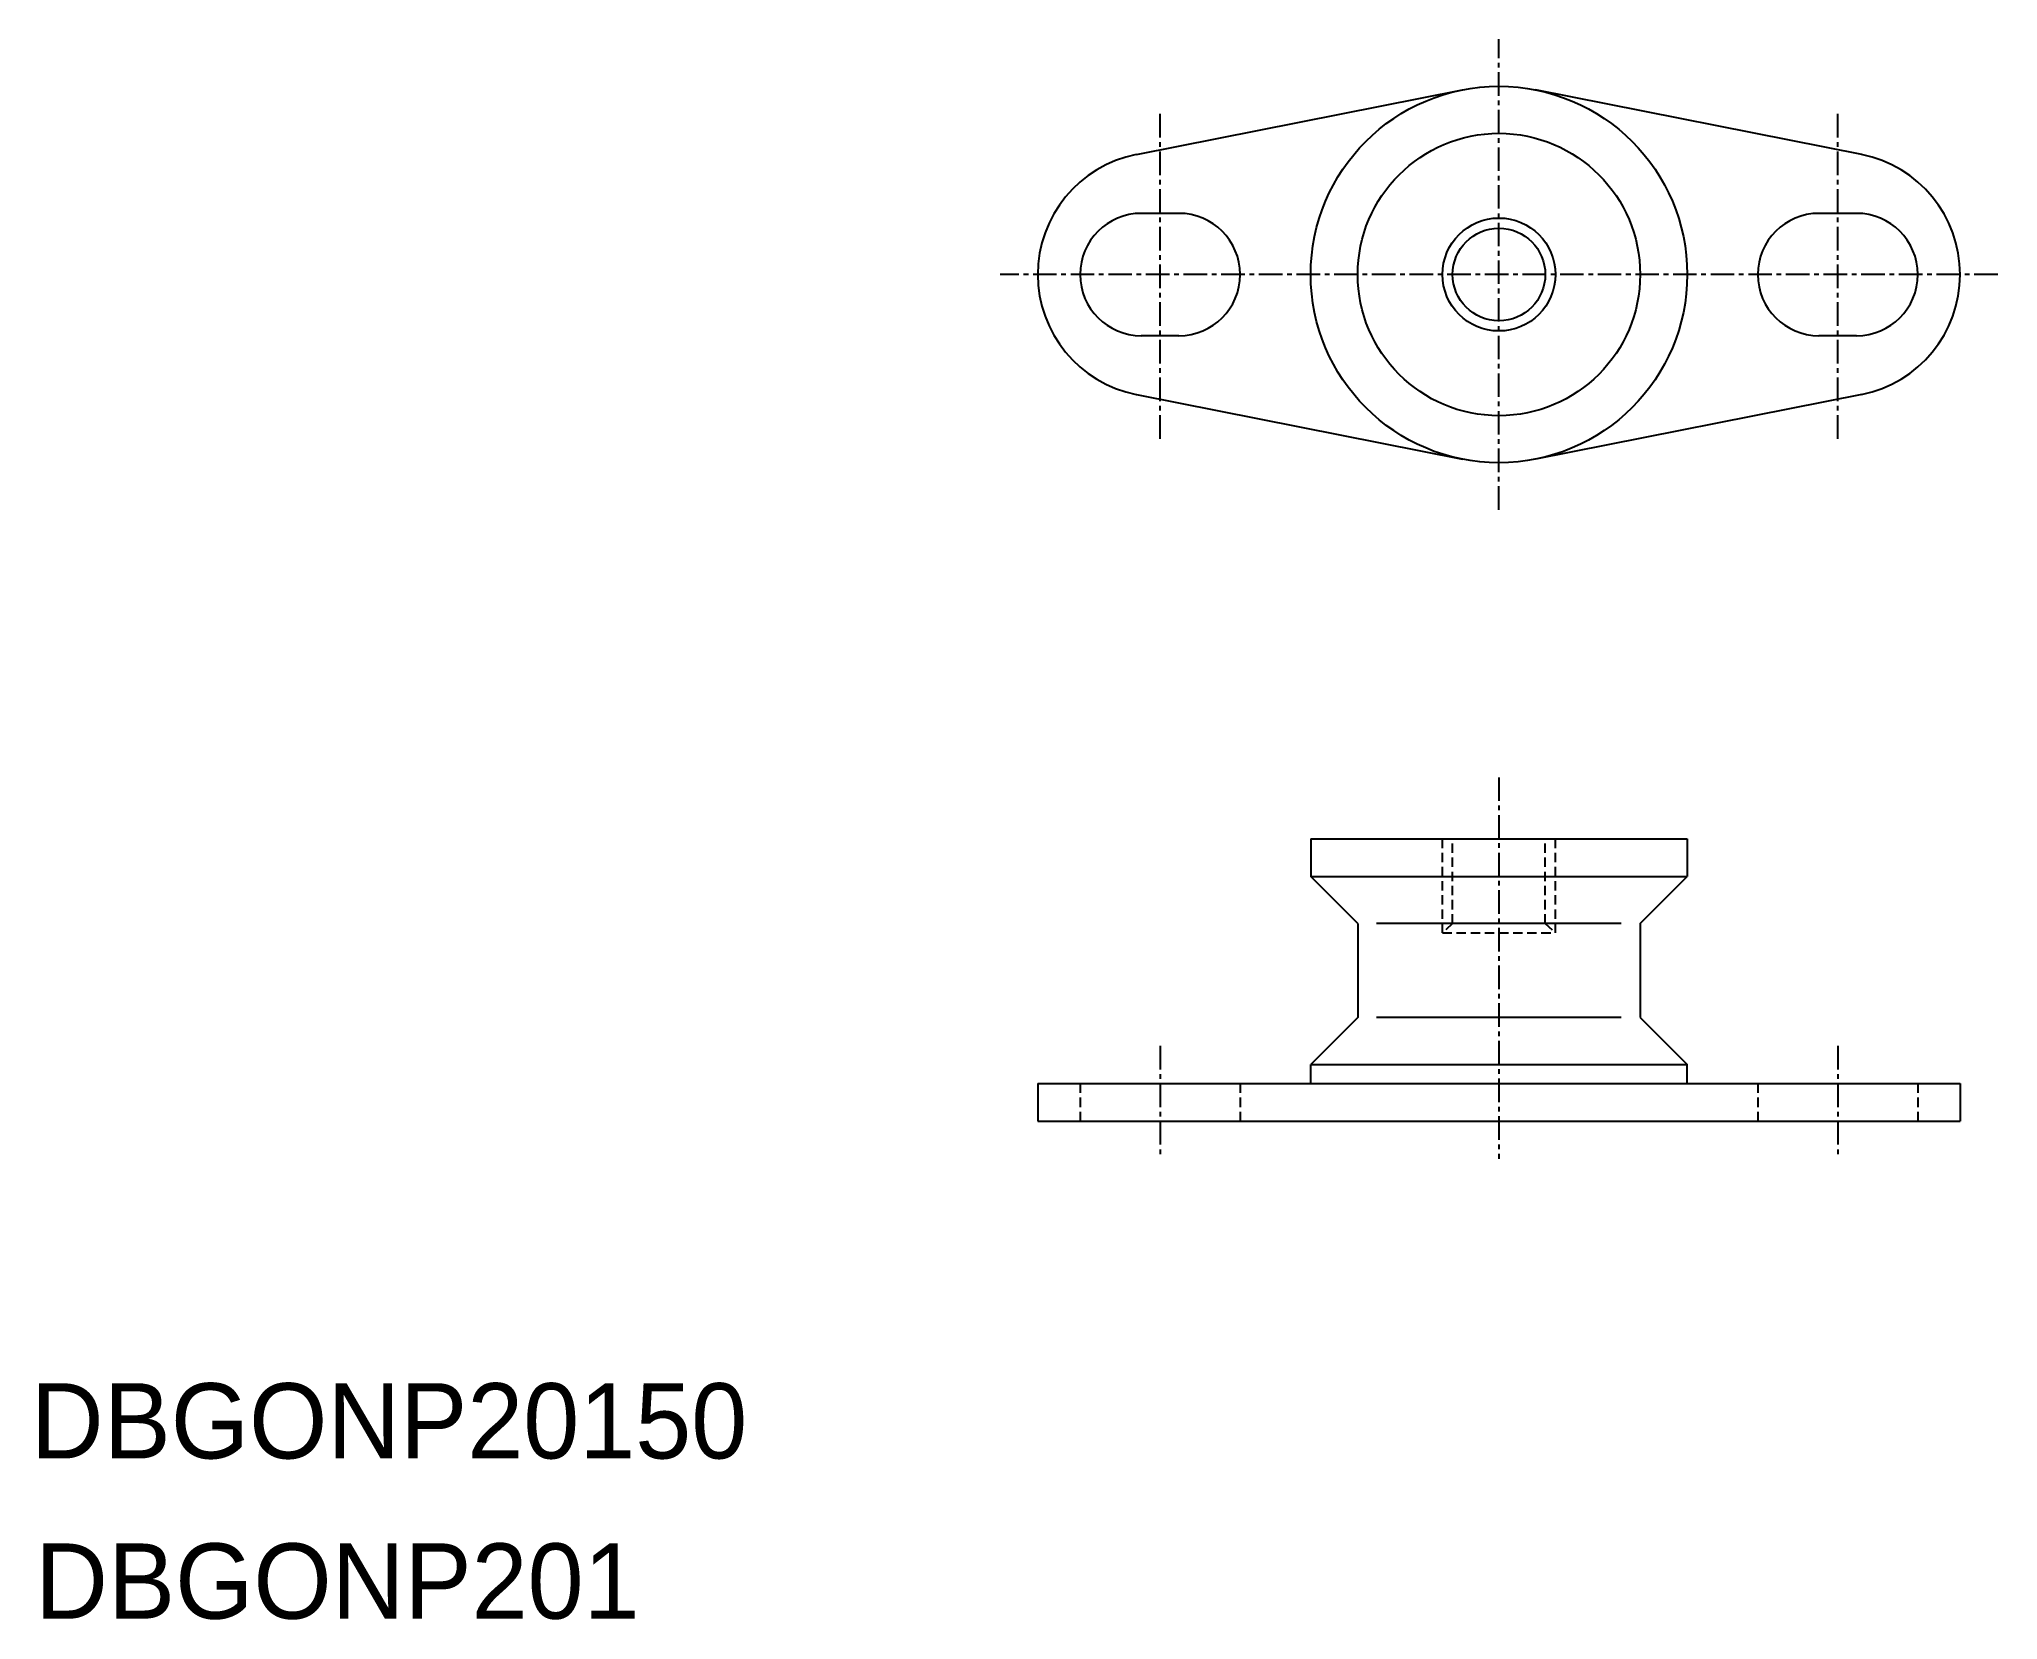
# Model space of a CAD drawing. Extents: x 13 to 117, y 18 to 102.
import ezdxf

# ---------------------------------------------------------------- set-up
doc = ezdxf.new("R2010")
doc.units = 0
doc.header["$MEASUREMENT"] = 0
doc.linetypes.add('CENTER', pattern=[2, 1.25, -0.25, 0.25, -0.25])
doc.linetypes.add('DASHED', pattern=[0.75, 0.5, -0.25])
doc.layers.get('0').update_dxf_attribs({"linetype": 'CONTINUOUS'})
doc.layers.add('CENTER', color=1, linetype='CENTER')

# ---------------------------------------------------------------- blocks, each defined once
blk = doc.blocks.new('A$C77B54946')
at = {"color": 7, "linetype": 'Continuous'}
for p, q in [((-3.25, -1), (-3.25, 1)), ((3.25, -1), (3.25, 1))]:
    blk.add_line(p, q, dxfattribs=at)
for centre, start, end in [((0, 1), 0, 180), ((0, -1), 180, 0)]:
    blk.add_arc(centre, 3.25, start, end, dxfattribs=at)

msp = doc.modelspace()

# ---------------------------------------------------------------- linework, layer by layer
at = {"color": 7, "linetype": 'Continuous'}
for p, q in [((71.56, 96.2), (88.88, 99.63)), ((110.09, 96.2), (92.77, 99.63)), ((109.82, 89.82), (109.82, 89.82)), ((109.82, 89.82), (109.82, 89.82)), ((109.82, 89.82), (109.82, 89.82)), ((71.56, 83.44), (88.88, 80.01)), ((110.09, 83.44), (92.77, 80.01)), ((80.82, 59.85), (100.82, 59.85)), ((80.82, 59.85), (100.82, 59.85)), ((80.82, 59.85), (80.82, 57.85)), ((100.82, 59.85), (100.82, 57.85)), ((80.82, 57.85), (100.82, 57.85)), ((83.32, 55.35), (80.82, 57.85)), ((98.32, 55.35), (100.82, 57.85)), ((83.32, 55.35), (83.32, 50.35)), ((97.32, 55.35), (84.32, 55.35)), ((98.32, 55.35), (98.32, 50.35)), ((83.32, 50.35), (80.82, 47.85)), ((97.32, 50.35), (84.32, 50.35)), ((98.32, 50.35), (100.82, 47.85)), ((66.32, 46.85), (115.32, 46.85)), ((66.32, 46.85), (66.32, 44.85)), ((80.82, 47.85), (100.82, 47.85)), ((80.82, 46.85), (80.82, 47.85)), ((100.82, 46.85), (100.82, 47.85)), ((115.32, 46.85), (115.32, 44.85)), ((66.32, 44.85), (115.32, 44.85))]:
    msp.add_line(p, q, dxfattribs=at)
at = {"color": 3, "linetype": 'DASHED'}
for p, q in [((87.82, 54.85), (87.82, 59.85)), ((88.36, 55.35), (88.36, 59.85)), ((93.28, 55.35), (93.28, 59.85)), ((93.82, 54.85), (93.82, 59.85)), ((90.82, 57.85), (90.82, 57.85)), ((88.36, 55.35), (87.82, 54.85)), ((93.28, 55.35), (93.82, 54.85)), ((87.82, 54.85), (93.82, 54.85)), ((68.57, 46.85), (68.57, 44.85)), ((77.07, 46.85), (77.07, 44.85)), ((104.57, 46.85), (104.57, 44.85)), ((113.07, 46.85), (113.07, 44.85))]:
    msp.add_line(p, q, dxfattribs=at)
at = {"color": 7, "linetype": 'Continuous'}
for radius in [10, 7.5, 2.46]:
    msp.add_circle((90.82, 89.82), radius, dxfattribs=at)
at = {"color": 3, "linetype": 'Continuous'}
msp.add_circle((90.82, 89.82), 3, dxfattribs=at)
at = {"color": 7, "linetype": 'Continuous'}
for centre, start, end in [((72.82, 89.82), 101.2123, 258.7877), ((108.82, 89.82), 281.2123, 78.7877)]:
    msp.add_arc(centre, 6.5, start, end, dxfattribs=at)
at = {"layer": 'CENTER', "color": 1, "linetype": 'CENTER'}
for p, q in [((90.82, 77.32), (90.82, 102.32)), ((72.82, 81.1), (72.82, 98.54)), ((108.82, 81.1), (108.82, 98.54)), ((117.32, 89.82), (64.32, 89.82)), ((90.82, 63.11), (90.82, 42.85)), ((72.82, 48.85), (72.82, 42.85)), ((108.82, 48.85), (108.82, 42.85))]:
    msp.add_line(p, q, dxfattribs=at)

# ---------------------------------------------------------------- block references
at = {"color": 7, "linetype": 'Continuous', "rotation": 90}
for p in [(72.82, 89.82), (108.82, 89.82)]:
    msp.add_blockref('A$C77B54946', p, dxfattribs=at)

# ---------------------------------------------------------------- texts
at = {"color": 7, "linetype": 'Continuous'}
for s, p in [('DBGONP20150', (12.83, 26.93)), ('DBGONP201', (13.06, 18.42))]:
    msp.add_text(s, height=4, dxfattribs=at).set_placement(p)

doc.saveas('drawing.dxf')
